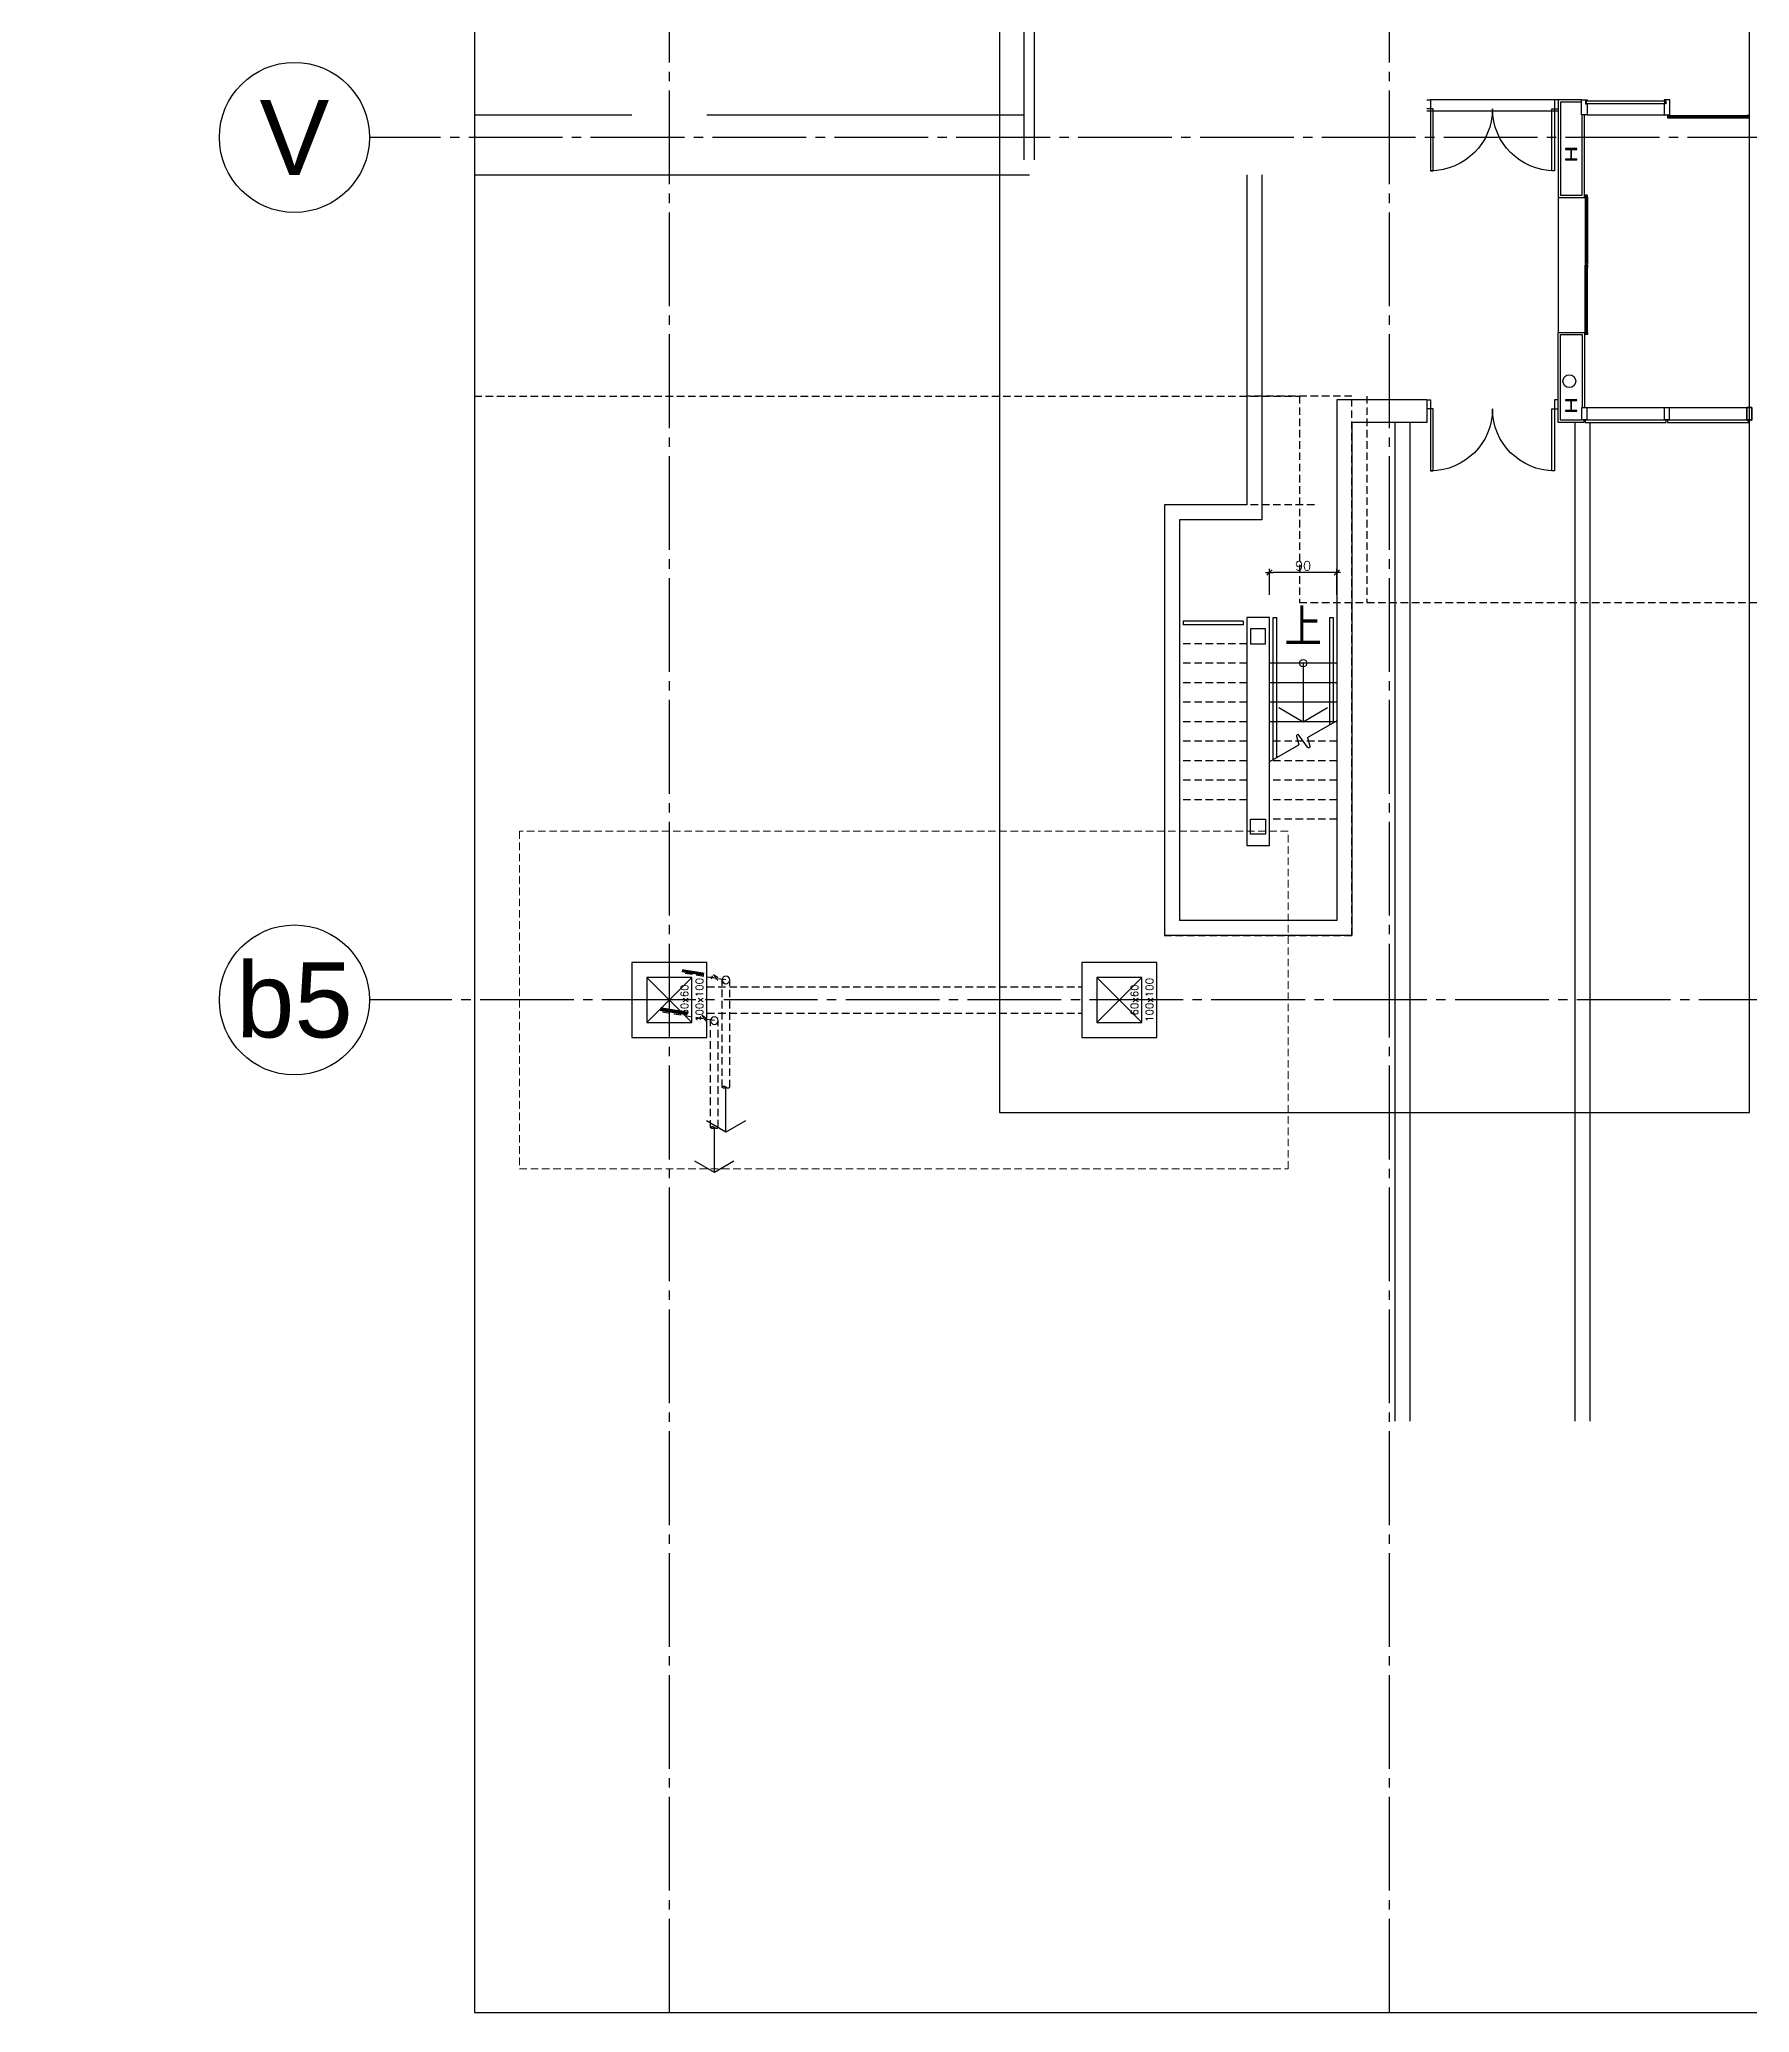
# Model space of a CAD drawing. Extents: x -8100 to 9725, y -5500 to 5149.
# Drawn here: x 3420 to 5700, y -2500 to 131 of the extents above; entities that cross this region are included whole.
import ezdxf
from ezdxf.enums import TextEntityAlignment as Align
from ezdxf.xclip import XClip

# ---------------------------------------------------------------- set-up
doc = ezdxf.new("R2010")
doc.units = 0
doc.header["$LTSCALE"] = 50
doc.header["$XCLIPFRAME"] = 0
for name, pattern in [('COL-CEN-LIN', [3.25, 2.5, -0.25, 0.25, -0.25]), ('HIDDEN', [0.3, 0.2, -0.1]), ('XFa-10-FF1Stair$0$RDR1xFa-10$0$HIDDEN', [0.3, 0.2, -0.1]), ('XFa-20-FF1Stair$0$RDR1xFa-20$0$HIDDEN', [0.3, 0.2, -0.1]), ('XFa-20-FF1Stair$0$XFa-20$0$XFa-20$0$HIDDEN', [0.3, 0.2, -0.1])]:
    doc.linetypes.add(name, pattern=pattern)
for name, color, linetype in [('0-arr', 4, 'Continuous'), ('0-MC', 12, 'Continuous'), ('0-NC', 3, 'Continuous'), ('0-st-txt', 3, 'Continuous'), ('0-stc', 12, 'Continuous'), ('0-stcm', 4, 'Continuous'), ('12', 12, 'Continuous'), ('4', 4, 'Continuous'), ('CCL', 15, 'COL-CEN-LIN'), ('COL-S', 2, 'Continuous'), ('DIM', 12, 'Continuous'), ('HID', 5, 'HIDDEN'), ('HR', 4, 'Continuous'), ('WALL-C', 6, 'Continuous'), ('WIN', 12, 'Continuous'), ('XFa-10$0$xFa-10$0$DOR', 4, 'Continuous'), ('XFa-10-FF1Stair$0$BLOCK', 7, 'Continuous'), ('XFa-10-FF1Stair$0$RDR1xFa-10$0$8', 8, 'Continuous'), ('XFa-10-FF1Stair$0$RDR1xFa-10$0$BLOCK', 7, 'Continuous'), ('XFa-10-FF1Stair$0$RDR1xFa-10$0$COL', 1, 'Continuous'), ('XFa-10-FF1Stair$0$RDR1xFa-10$0$COL-S', 2, 'Continuous'), ('XFa-10-FF1Stair$0$RDR1xFa-10$0$DRAIN', 4, 'Continuous'), ('XFa-10-FF1Stair$0$RDR1xFa-10$0$DRAIN-HID', 5, 'XFa-10-FF1Stair$0$RDR1xFa-10$0$HIDDEN'), ('XFa-10-FF1Stair$0$RDR1xFa-10$0$DRAIN-INA', 4, 'Continuous'), ('XFa-10-FF1Stair$0$RDR1xFa-10$0$DRAIN-INL', 12, 'Continuous'), ('XFa-10-FF1Stair$0$RDR1xFa-10$0$PIPE-AR', 8, 'XFa-10-FF1Stair$0$RDR1xFa-10$0$HIDDEN'), ('XFa-10-FF1Stair$0$XFa-10$0$xFa-10$0$2', 2, 'Continuous'), ('XFa-10-FF1Stair$0$XFa-10$0$xFa-10$0$8', 8, 'Continuous'), ('XFa-10-FF1Stair$0$XFa-10$0$xFa-10$0$BEAM', 11, 'Continuous'), ('XFa-10-FF1Stair$0$XFa-10$0$xFa-10$0$DOR', 4, 'Continuous'), ('XFa-10-FF1Stair$0$XFa-10$0$xFa-10$0$PEN6', 6, 'Continuous'), ('XFa-10-FF1Stair$0$XFa-10$0$xFa-10$0$WALL-V', 3, 'Continuous'), ('XFa-10-FF1Stair$0$XFa-10$0$xFa-10$0$WIN', 12, 'Continuous'), ('XFa-10-FF1Stair$0$XFa-10$0$xFa-10$0$WIN-S', 4, 'Continuous'), ('XFa-20-FF1Stair$0$RDR1xFa-20$0$HID-BEAM', 5, 'XFa-20-FF1Stair$0$RDR1xFa-20$0$HIDDEN'), ('XFa-20-FF1Stair$0$XFa-20$0$XFa-20$0$4', 4, 'Continuous'), ('XFa-20-FF1Stair$0$XFa-20$0$XFa-20$0$8', 8, 'Continuous'), ('XFa-20-FF1Stair$0$XFa-20$0$XFa-20$0$CURTAIN-WALL-AL', 6, 'Continuous'), ('XFa-20-FF1Stair$0$XFa-20$0$XFa-20$0$HID', 5, 'XFa-20-FF1Stair$0$XFa-20$0$XFa-20$0$HIDDEN'), ('XREF', 7, 'Continuous')]:
    doc.layers.add(name, color=color, linetype=linetype)
doc.layers.add('AREA', color=2, linetype='HIDDEN', plot=False)
doc.layers.add('XFa-10-FF1Stair$0$RDR1xFa-10$0$F', color=4, linetype='XFa-10-FF1Stair$0$RDR1xFa-10$0$HIDDEN', lineweight=20)
doc.styles.add('CHINA', font='romans2.shx', dxfattribs={"bigfont": 'chineset.shx'})
doc.styles.add('COL-NUM', font='arial.ttf')
doc.styles.add('DIM', font='simplex.shx', dxfattribs={"bigfont": 'chineset.shx'})
doc.styles.add('XFa-10-FF1Stair$0$RDR1xFa-10$0$CHINA', font='simplex.shx', dxfattribs={"width": 0.75, "bigfont": 'chineset.shx'})
doc.styles.add('XFa-10-FF1Stair$0$RDR1xFa-10$0$CHINESET', font='simplex.shx', dxfattribs={"width": 0.75, "bigfont": 'chineset.shx'})
doc.dimstyles.new('SLASHS', dxfattribs={"dimscale": 0.5, "dimtxt": 25, "dimasz": 10, "dimexe": 10, "dimexo": 0, "dimgap": 5, "dimtad": 1, "dimdsep": 46, "dimtxsty": 'DIM', "dimblk1": 'SLASH', "dimblk2": 'SLASH', "dimsah": 1, "dimcen": 10, "dimdle": 10, "dimclrd": 256, "dimclre": 256, "dimclrt": 6, "dimadec": 0, "dimazin": 0, "dimtfac": 1, "dimtix": 1, "dimtmove": 2, "dimatfit": 3, "dimldrblk": 'SLASH', "dimfxl": 1, "dimtolj": 1, "dimtzin": 0, "dimarcsym": 0})

# ---------------------------------------------------------------- blocks, each defined once
blk = doc.blocks.new('XFa-10-FF1Stair$0$XFa-10$0$xFa-10$0$door-2')
at = {"layer": 'XFa-10-FF1Stair$0$XFa-10$0$xFa-10$0$DOR'}
for points in [[(0, 0.5), (0.02, 0.5), (0.02, 0), (0, 0)], [(1, 0.5), (0.98, 0.5), (0.98, 0), (1, 0)]]:
    blk.add_lwpolyline(points, close=True, dxfattribs=at)
for centre, start, end in [((0, 0), 0, 90), ((1, 0), 90, 180)]:
    blk.add_arc(centre, 0.5, start, end, dxfattribs=at)
blk = doc.blocks.new('XFa-10-FF1Stair$0$RDR1xFa-10$0$COL-1')
at = {"layer": 'Defpoints'}
for p, q in [((30, 30), (-30, -30)), ((-30, 30), (30, -30))]:
    blk.add_line(p, q, dxfattribs=at)
at = {"layer": 'XFa-10-FF1Stair$0$RDR1xFa-10$0$COL'}
blk.add_lwpolyline([(-50, -50), (50, -50), (50, 50), (-50, 50)], close=True, dxfattribs=at)
at = {"layer": 'XFa-10-FF1Stair$0$RDR1xFa-10$0$COL-S'}
blk.add_lwpolyline([(-30, -30), (30, -30), (30, 30), (-30, 30)], close=True, dxfattribs=at)
at = {"layer": 'Defpoints', "style": 'XFa-10-FF1Stair$0$RDR1xFa-10$0$CHINA'}
for s, p in [('60x60', (0, -20)), ('100x100', (0, -40))]:
    blk.add_text(s, height=10, dxfattribs=at).set_placement(p, align=Align.MIDDLE_CENTER)
blk = doc.blocks.new('*U184')
at = {"layer": 'XFa-10-FF1Stair$0$RDR1xFa-10$0$DRAIN'}
blk.add_circle((0, 0), 5.08, dxfattribs=at)
at = {"layer": 'XFa-10-FF1Stair$0$RDR1xFa-10$0$DRAIN-HID'}
for points in [[(83.8, -115.8, 0.5), (87.9, -112.8), (4.1, 3)], [(87.9, -112.8, 0.5), (83.8, -115.8, -0.5), (79.7, -118.8), (-4.1, -3)]]:
    blk.add_lwpolyline(points, format="xyb", dxfattribs=at)
at = {"layer": 'XFa-10-FF1Stair$0$RDR1xFa-10$0$DRAIN-INA'}
blk.add_lwpolyline([(89.1, -167.5), (119, -164.4), (131.2, -137)], dxfattribs=at)
at = {"layer": 'XFa-10-FF1Stair$0$RDR1xFa-10$0$DRAIN-INL'}
blk.add_line((119, -164.4), (83.8, -115.8), dxfattribs=at)
at = {"layer": 'XFa-10-FF1Stair$0$RDR1xFa-10$0$PIPE-AR'}
blk.add_line((0, 0), (42.4, 42.4), dxfattribs=at)
at = {"layer": 'XFa-10-FF1Stair$0$RDR1xFa-10$0$PIPE-AR', "const_width": 4}
blk.add_lwpolyline([(40.3, 44.5), (19.1, 23.3)], dxfattribs=at)
at = {"layer": 'Defpoints', "style": 'XFa-10-FF1Stair$0$RDR1xFa-10$0$CHINESET', "width": 0.5}
blk.add_text('4"', height=10, dxfattribs=at).set_placement((10.6, 10.6), align=Align.MIDDLE)
blk = doc.blocks.new('*U185')
at = {"layer": 'XFa-10-FF1Stair$0$RDR1xFa-10$0$DRAIN'}
blk.add_circle((0, 0), 5.08, dxfattribs=at)
at = {"layer": 'XFa-10-FF1Stair$0$RDR1xFa-10$0$DRAIN-HID'}
for points in [[(83.6, -115.5, 0.5), (87.7, -112.5), (4.1, 3)], [(87.7, -112.5, 0.5), (83.6, -115.5, -0.5), (79.4, -118.4), (-4.1, -3)]]:
    blk.add_lwpolyline(points, format="xyb", dxfattribs=at)
at = {"layer": 'XFa-10-FF1Stair$0$RDR1xFa-10$0$DRAIN-INA'}
blk.add_lwpolyline([(88.9, -167.2), (118.7, -164.1), (131, -136.7)], dxfattribs=at)
at = {"layer": 'XFa-10-FF1Stair$0$RDR1xFa-10$0$DRAIN-INL'}
blk.add_line((118.7, -164.1), (83.6, -115.5), dxfattribs=at)
at = {"layer": 'XFa-10-FF1Stair$0$RDR1xFa-10$0$PIPE-AR'}
blk.add_line((0, 0), (52.1, 52.1), dxfattribs=at)
at = {"layer": 'XFa-10-FF1Stair$0$RDR1xFa-10$0$PIPE-AR', "const_width": 4.92}
blk.add_lwpolyline([(49.5, 54.8), (23.5, 28.7)], dxfattribs=at)
at = {"layer": 'Defpoints', "style": 'XFa-10-FF1Stair$0$RDR1xFa-10$0$CHINESET', "width": 0.5}
blk.add_text('4"', height=10, dxfattribs=at).set_placement((10.6, 10.6), align=Align.MIDDLE)
blk = doc.blocks.new('XFa-10-FF1Stair$0$RDR1xFa-10')
at = {"layer": 'XFa-10-FF1Stair$0$RDR1xFa-10$0$8', "linetype": 'XFa-10-FF1Stair$0$RDR1xFa-10$0$HIDDEN'}
for p, q in [((28022.2, 20692.3), (28315.3, 20287.2)), ((27993.8, 20671.7), (28287, 20266.7))]:
    blk.add_line(p, q, dxfattribs=at)
at = {"layer": 'XFa-10-FF1Stair$0$RDR1xFa-10$0$F'}
blk.add_lwpolyline([(28043.7, 21016.4), (27679.2, 20752.6), (28280.1, 19922.2), (28644.6, 20186.1)], close=True, dxfattribs=at)
at = {"layer": 'XFa-10-FF1Stair$0$RDR1xFa-10$0$BLOCK', "xscale": -1, "rotation": 341.783830798773}
for name, p in [('*U184', (28044.5, 20677.1)), ('*U185', (27991.6, 20657.8))]:
    blk.add_blockref(name, p, dxfattribs=at)
at = {"layer": 'XFa-10-FF1Stair$0$RDR1xFa-10$0$COL', "rotation": 35.89191539938172}
for p in [(27978.7, 20722.5), (28330.5, 20236.4)]:
    blk.add_blockref('XFa-10-FF1Stair$0$RDR1xFa-10$0$COL-1', p, dxfattribs=at)
blk = doc.blocks.new('XFa-10-FF1Stair')
at = {"layer": 'XFa-10-FF1Stair$0$XFa-10$0$xFa-10$0$2'}
for points in [[(5455, -15), (5455, -16), (5461.4, -16, -0.414214), (5462.1, -16.7), (5462.1, -28.3, -0.414214), (5461.4, -29), (5455, -29), (5455, -30), (5470, -30), (5470, -29), (5463.5, -29, -0.414214), (5462.8, -28.3), (5462.8, -16.7, -0.414214), (5463.5, -16), (5470, -16), (5470, -15)], [(5455, -350), (5455, -351), (5461.4, -351, -0.414214), (5462.1, -351.7), (5462.1, -363.3, -0.414214), (5461.4, -364), (5455, -364), (5455, -365), (5470, -365), (5470, -364), (5463.5, -364, -0.414214), (5462.8, -363.3), (5462.8, -351.7, -0.414214), (5463.5, -351), (5470, -351), (5470, -350)]]:
    blk.add_lwpolyline(points, format="xyb", close=True, dxfattribs=at)
blk.add_circle((5460, -325), 8.5, dxfattribs=at)
at = {"layer": 'XFa-10-FF1Stair$0$XFa-10$0$xFa-10$0$8'}
for p, q in [((5448, 47), (5448, -77)), ((5476.3, 47), (5448, 47)), ((5477, -77), (5477, 30)), ((5483.8, 30), (5586.3, 30)), ((5448, -77), (5477, -77)), ((5448, -263), (5477, -263)), ((5448, -377), (5448, -263)), ((5477, -263), (5477, -360)), ((5483.2, -360), (5586.7, -360)), ((5593.2, -360), (5696.7, -360)), ((5476.7, -377), (5448, -377))]:
    blk.add_line(p, q, dxfattribs=at)
at = {"layer": 'XFa-10-FF1Stair$0$XFa-10$0$xFa-10$0$BEAM'}
for p, q in [((3350, 30), (4210, 30)), ((4310, 30), (4733.2, 30))]:
    blk.add_line(p, q, dxfattribs=at)
at = {"layer": 'XFa-10-FF1Stair$0$XFa-10$0$xFa-10$0$DOR'}
for points in [[(5270, 50), (5275, 50), (5275, 38), (5270, 38)], [(5445, 50), (5440, 50), (5440, 38), (5445, 38)], [(5593.8, 28), (5593.8, 29), (5590.8, 29), (5590.8, 26), (5593.8, 26), (5593.8, 27)], [(5696.5, 27), (5696.5, 26), (5699.5, 26), (5699.5, 29), (5696.5, 29), (5696.5, 28)], [(5483, -80), (5484, -80), (5484, -77), (5481, -77), (5481, -80), (5482, -80)], [(5482, -166.5), (5481, -166.5), (5481, -169.5), (5484, -169.5), (5484, -166.5), (5483, -166.5)], [(5482, -173.5), (5481, -173.5), (5481, -170.5), (5484, -170.5), (5484, -173.5), (5483, -173.5)], [(5483, -260), (5484, -260), (5484, -263), (5481, -263), (5481, -260), (5482, -260)]]:
    blk.add_lwpolyline(points, dxfattribs=at)
for points in [[(5589, -380), (5589, -377.2), (5481, -377.2), (5481, -380)], [(5699, -380), (5699, -377.2), (5591, -377.2), (5591, -380)]]:
    blk.add_lwpolyline(points, close=True, dxfattribs=at)
at = {"layer": 'XFa-10-FF1Stair$0$XFa-10$0$xFa-10$0$PEN6'}
for p, q in [((5445, 50), (5445, -80)), ((5476.3, 50), (5445, 50)), ((5480, -80), (5480, 30)), ((5445, -80), (5480, -80)), ((5445, -260), (5480, -260)), ((5445, -380), (5445, -260)), ((5480, -260), (5480, -360)), ((5479.5, -380), (5445, -380)), ((5479.5, -377.2), (5478.5, -377.2)), ((5479.5, -377.2), (5479.5, -380))]:
    blk.add_line(p, q, dxfattribs=at)
at = {"layer": 'XFa-10-FF1Stair$0$XFa-10$0$xFa-10$0$WALL-V'}
for p, q in [((4733.2, -30), (4733.2, 1020)), ((4746.9, -30), (4746.9, 1020)), ((550, -50), (4740, -50))]:
    blk.add_line(p, q, dxfattribs=at)
at = {"layer": 'XFa-10-FF1Stair$0$XFa-10$0$xFa-10$0$WIN'}
for p, q in [((5445, 35), (5270, 35)), ((5440, 50), (5275, 50)), ((5593.8, 29), (5696.5, 29)), ((5593.8, 26), (5696.5, 26)), ((5445, -80), (5445, -260)), ((5481, -80), (5481, -169.5)), ((5484, -80), (5484, -169.5)), ((5481, -260), (5481, -170.5)), ((5484, -260), (5484, -170.5))]:
    blk.add_line(p, q, dxfattribs=at)
at = {"layer": 'XFa-10-FF1Stair$0$XFa-10$0$xFa-10$0$WIN-S', "color": 3}
for points in [[(5483.8, 30), (5476.3, 30), (5476.3, 45.6), (5476.3, 45.6), (5476.3, 48), (5476.3, 48), (5476.3, 50), (5483.8, 50), (5483.8, 48.7), (5481.6, 48.7), (5481.6, 44.9), (5483.8, 44.9)], [(5586.3, 30), (5593.8, 30), (5593.8, 45.6), (5593.8, 45.6), (5593.8, 48), (5593.8, 48), (5593.8, 50), (5586.3, 50), (5586.3, 48.7), (5588.5, 48.7), (5588.5, 44.9), (5586.3, 44.9)], [(5476.7, -360), (5483.2, -360), (5483.2, -377.1), (5483, -377.1), (5483, -376.4), (5476.9, -376.4), (5476.9, -377.1), (5476.7, -377.1)], [(5586.7, -360), (5593.2, -360), (5593.2, -377.1), (5593, -377.1), (5593, -376.4), (5586.9, -376.4), (5586.9, -377.1), (5586.7, -377.1)], [(5696.7, -360), (5703.2, -360), (5703.2, -377.1), (5703, -377.1), (5703, -376.4), (5696.9, -376.4), (5696.9, -377.1), (5696.7, -377.1)], [(5703.2, -360), (5696.7, -360), (5696.7, -377.1), (5696.9, -377.1), (5696.9, -376.4), (5703, -376.4), (5703, -377.1), (5703.2, -377.1)]]:
    blk.add_lwpolyline(points, close=True, dxfattribs=at)
at = {"layer": 'XFa-10-FF1Stair$0$XFa-10$0$xFa-10$0$WIN-S'}
blk.add_lwpolyline([(5482.6, 48.2), (5482.6, 45.4), (5587.5, 45.4), (5587.5, 48.2)], close=True, dxfattribs=at)
for points in [[(5697.5, 28), (5697.5, 27), (5592.8, 27), (5592.8, 28), (5697.5, 28)], [(5483, -167.5), (5482, -167.5), (5482, -79), (5483, -79), (5483, -167.5)], [(5483, -172.5), (5482, -172.5), (5482, -261), (5483, -261), (5483, -172.5)]]:
    blk.add_lwpolyline(points, dxfattribs=at)
at = {"layer": 'XFa-10-FF1Stair$0$BLOCK', "rotation": 54.10808460062537}
blk.add_blockref('XFa-10-FF1Stair$0$RDR1xFa-10', (4645.1, -35965), dxfattribs=at)
at = {"layer": 'XFa-10-FF1Stair$0$XFa-10$0$xFa-10$0$DOR', "xscale": 165, "yscale": -165.0000000000001, "zscale": 165}
blk.add_blockref('XFa-10-FF1Stair$0$XFa-10$0$xFa-10$0$door-2', (5275, 38), dxfattribs=at)
blk = doc.blocks.new('cn-x')
at = {"layer": '0-MC'}
blk.add_circle((0, 50), 50, dxfattribs=at)
at = {"layer": '0-NC', "style": 'COL-NUM'}
blk.add_attdef('GRID-X', text='', height=50, dxfattribs=at).set_placement((0, 50), align=Align.MIDDLE_CENTER)
blk = doc.blocks.new('XFa-10$0$xFa-10$0$door-2')
at = {"layer": 'XFa-10$0$xFa-10$0$DOR'}
for points in [[(0, 0.5), (0.02, 0.5), (0.02, 0), (0, 0)], [(1, 0.5), (0.98, 0.5), (0.98, 0), (1, 0)]]:
    blk.add_lwpolyline(points, close=True, dxfattribs=at)
for centre, start, end in [((0, 0), 0, 90), ((1, 0), 90, 180)]:
    blk.add_arc(centre, 0.5, start, end, dxfattribs=at)
blk = doc.blocks.new('XFa-20-FF1Stair')
at = {"layer": 'XFa-20-FF1Stair$0$RDR1xFa-20$0$HID-BEAM'}
for p, q in [((5717.5, -482.5), (10165, -482.5)), ((5717.5, -497.5), (10165, -497.5)), ((5237.5, -675), (10165, -675)), ((5202.5, -690), (10165, -690))]:
    blk.add_line(p, q, dxfattribs=at)
at = {"layer": 'XFa-20-FF1Stair$0$XFa-20$0$XFa-20$0$4'}
for p, q in [((470, -330), (4224.959, -330)), ((455, -345), (4224.959, -345))]:
    blk.add_line(p, q, dxfattribs=at)
at = {"layer": 'XFa-20-FF1Stair$0$XFa-20$0$XFa-20$0$8'}
blk.add_line((5220, -540), (10020, -540), dxfattribs=at)
at = {"layer": 'XFa-20-FF1Stair$0$XFa-20$0$XFa-20$0$CURTAIN-WALL-AL'}
for p, q in [((5220, -360), (10020, -360)), ((5220, -390), (10020, -390)), ((5220, -710), (10020, -710)), ((5100, -820), (10140, -820))]:
    blk.add_line(p, q, dxfattribs=at)
at = {"layer": 'XFa-20-FF1Stair$0$XFa-20$0$XFa-20$0$HID'}
blk.add_line((2100, -380), (4500, -380), dxfattribs=at)
blk = doc.blocks.new('SLASH')
blk.add_line((1, 0), (-1, 0))
at = {"color": 3}
blk.add_line((-0.71, -0.71), (0.71, 0.71), dxfattribs=at)
blk = doc.blocks.new('*D7')
at = {"layer": 'Defpoints', "color": 0, "transparency": 16777216}
for p in [(5060, -580), (5060, -610), (5150, -610)]:
    blk.add_point(p, dxfattribs=at)
at = {"layer": 'DIM', "lineweight": -2, "transparency": 16777216}
for p, q in [((5060, -610), (5060, -575)), ((5150, -610), (5150, -575)), ((5145, -580), (5065, -580))]:
    blk.add_line(p, q, dxfattribs=at)
at = {"layer": 'DIM', "lineweight": -2, "transparency": 16777216, "xscale": 5, "yscale": 5, "zscale": 5, "rotation": 180}
blk.add_blockref('SLASH', (5060, -580), dxfattribs=at)
at = {"layer": 'DIM', "lineweight": -2, "transparency": 16777216, "xscale": 5, "yscale": 5, "zscale": 5}
blk.add_blockref('SLASH', (5150, -580), dxfattribs=at)
at = {"layer": 'DIM', "color": 6, "transparency": 16777216, "insert": (5105, -571.25), "char_height": 12.5, "attachment_point": 5, "style": 'DIM'}
blk.add_mtext('\\A1;90', dxfattribs=at)

msp = doc.modelspace()

# ---------------------------------------------------------------- linework, layer by layer
at = {"layer": '0-arr'}
msp.add_lwpolyline([(5072.524, -760.25), (5105, -779), (5137.476, -760.25)], dxfattribs=at)
at = {"layer": '0-stc'}
for p, q in [((5110.729, -800.133), (5150.45, -777.201)), ((5060.45, -832.28), (5099.271, -809.867))]:
    msp.add_line(p, q, dxfattribs=at)
at = {"layer": '0-stcm'}
msp.add_lwpolyline([(5110.729, -800.133), (5113.996, -811.553, -0.84160613), (5110.803, -813.097), (5099.197, -796.903, 0.84160613), (5096.004, -798.447), (5099.271, -809.867)], format="xyb", dxfattribs=at)
at = {"layer": '12'}
msp.add_line((5105, -701), (5105, -779), dxfattribs=at)
msp.add_circle((5105, -701), 5, dxfattribs=at)
at = {"layer": '4'}
for p, q in [((5227.5, -380), (5227.5, -1711.584)), ((5247.5, -380), (5247.5, -1711.574)), ((5467.5, -380), (5467.5, -1711.459)), ((5487.5, -380), (5487.5, -1711.449))]:
    msp.add_line(p, q, dxfattribs=at)
at = {"layer": 'AREA'}
msp.add_line((5190, -345), (5190, -620), dxfattribs=at)
msp.add_lwpolyline([(4000, -345), (5100, -345), (5100, -620), (6500, -620)], dxfattribs=at)
at = {"layer": 'AREA', "color": 3}
msp.add_lwpolyline([(4920, -1064), (5170, -1064), (5170, -345), (5030, -345), (5030, -490), (4920, -490)], close=True, dxfattribs=at)
at = {"layer": 'CCL'}
for p, q in [((4260, -2500), (4260, 740)), ((5220, -2500), (5220, 740)), ((6230, 0), (3860, 0)), ((9657.546, -1150), (3860, -1150))]:
    msp.add_line(p, q, dxfattribs=at)
at = {"layer": 'COL-S'}
for points in [[(5035, -675), (5055, -675), (5055, -655), (5035, -655)], [(5035, -909), (5055, -909), (5055, -929), (5035, -929)]]:
    msp.add_lwpolyline(points, close=True, dxfattribs=at)
at = {"layer": 'Defpoints'}
for points in [[(4000, -2500), (6500, -2500), (6500, 500), (4000, 500)], [(4700, -1300), (5700, -1300), (5700, 150), (4700, 150)]]:
    msp.add_lwpolyline(points, close=True, dxfattribs=at)
at = {"layer": 'DIM'}
for p, q in [((5150, -701), (5060, -701)), ((5150, -727), (5060, -727)), ((5150, -753), (5060, -753)), ((5150, -779), (5060, -779))]:
    msp.add_line(p, q, dxfattribs=at)
at = {"layer": 'HID'}
for p, q in [((5120, -490), (4970, -490)), ((5030, -675), (4940, -675)), ((5030, -701), (4940, -701)), ((5030, -727), (4940, -727)), ((5030, -753), (4940, -753)), ((5030, -779), (4940, -779)), ((5030, -805), (4940, -805)), ((5150, -805), (5060, -805)), ((5030, -831), (4940, -831)), ((5150, -831), (5060, -831)), ((5030, -857), (4940, -857)), ((5150, -857), (5060, -857)), ((5030, -883), (4940, -883)), ((5150, -883), (5060, -883)), ((5150, -909), (5060, -909))]:
    msp.add_line(p, q, dxfattribs=at)
at = {"layer": 'HR'}
for p, q in [((5025, -645), (4945, -645)), ((4945, -645), (4945, -650)), ((5025, -650), (4945, -650)), ((5025, -645), (5025, -650)), ((5065, -829.653), (5065, -640)), ((5065, -640), (5070, -640)), ((5070, -826.766), (5070, -640)), ((5140, -640), (5140, -783.234)), ((5140, -640), (5145, -640)), ((5145, -640), (5145, -780.347))]:
    msp.add_line(p, q, dxfattribs=at)
at = {"layer": 'WALL-C'}
for p, q in [((5150, -510), (5150, -1044)), ((5150, -1044), (4940, -1044))]:
    msp.add_line(p, q, dxfattribs=at)
msp.add_lwpolyline([(5030, -944), (5060, -944), (5060, -640), (5030, -640)], close=True, dxfattribs=at)
at = {"layer": 'WIN'}
for p, q in [((5030, -50), (5030, -490)), ((5050, -50), (5050, -510)), ((5150, -350), (5150, -1044)), ((5270, -350), (5150, -350)), ((5270, -350), (5270, -380)), ((5270, -380), (5170, -380)), ((5170, -380), (5170, -1064)), ((4920, -490), (4920, -1064)), ((5030, -490), (4920, -490)), ((4940, -510), (4940, -1044)), ((5050, -510), (4940, -510)), ((5150, -1044), (4940, -1044)), ((5170, -1064), (4920, -1064))]:
    msp.add_line(p, q, dxfattribs=at)
at = {"layer": 'XFa-10$0$xFa-10$0$DOR'}
for points in [[(5270, -350), (5275, -350), (5275, -362), (5270, -362)], [(5445, -350), (5440, -350), (5440, -362), (5445, -362)]]:
    msp.add_lwpolyline(points, dxfattribs=at)

# ---------------------------------------------------------------- block references
at = {"layer": '0-MC', "xscale": 2, "yscale": 2, "zscale": 2}
for p, values in [((3760, -100), {'GRID-X': 'V'}), ((3760, -1250), {'GRID-X': 'b5'})]:
    msp.add_blockref('cn-x', p, dxfattribs=at).add_auto_attribs(values)
at = {"layer": 'XFa-10$0$xFa-10$0$DOR', "xscale": 165, "yscale": -165.0000000000001, "zscale": 165}
msp.add_blockref('XFa-10$0$xFa-10$0$door-2', (5275, -362), dxfattribs=at)
at = {"layer": 'XREF'}
ref = msp.add_blockref('XFa-10-FF1Stair', (0, 0), dxfattribs=at)
XClip(ref).set_block_clipping_path([(4000, -2500), (6500, 500)])
ref = msp.add_blockref('XFa-20-FF1Stair', (3000, 0), dxfattribs=at)
XClip(ref).set_block_clipping_path([(4000, -5500), (6500, 500)])
ref = msp.add_blockref('XFa-20-FF1Stair', (-4500, -1270), dxfattribs=at)
XClip(ref).set_block_clipping_path([(4750, -1190), (5900, -150)])

# ---------------------------------------------------------------- texts
at = {"layer": '0-st-txt', "style": 'CHINA'}
msp.add_text('上', height=50, dxfattribs=at).set_placement((5105, -651), align=Align.MIDDLE)

# ---------------------------------------------------------------- dimensions: what is measured, and where the dimension line sits
at = {"layer": 'DIM'}
dim = msp.add_linear_dim(base=(5060, -580), p1=(5150, -610), p2=(5060, -610), angle=180, dimstyle='SLASHS', dxfattribs=at)
dim.commit()
dim.dimension.update_dxf_attribs({"geometry": '*D7', "text_midpoint": (5105, -571.25)})

doc.saveas('drawing.dxf')
